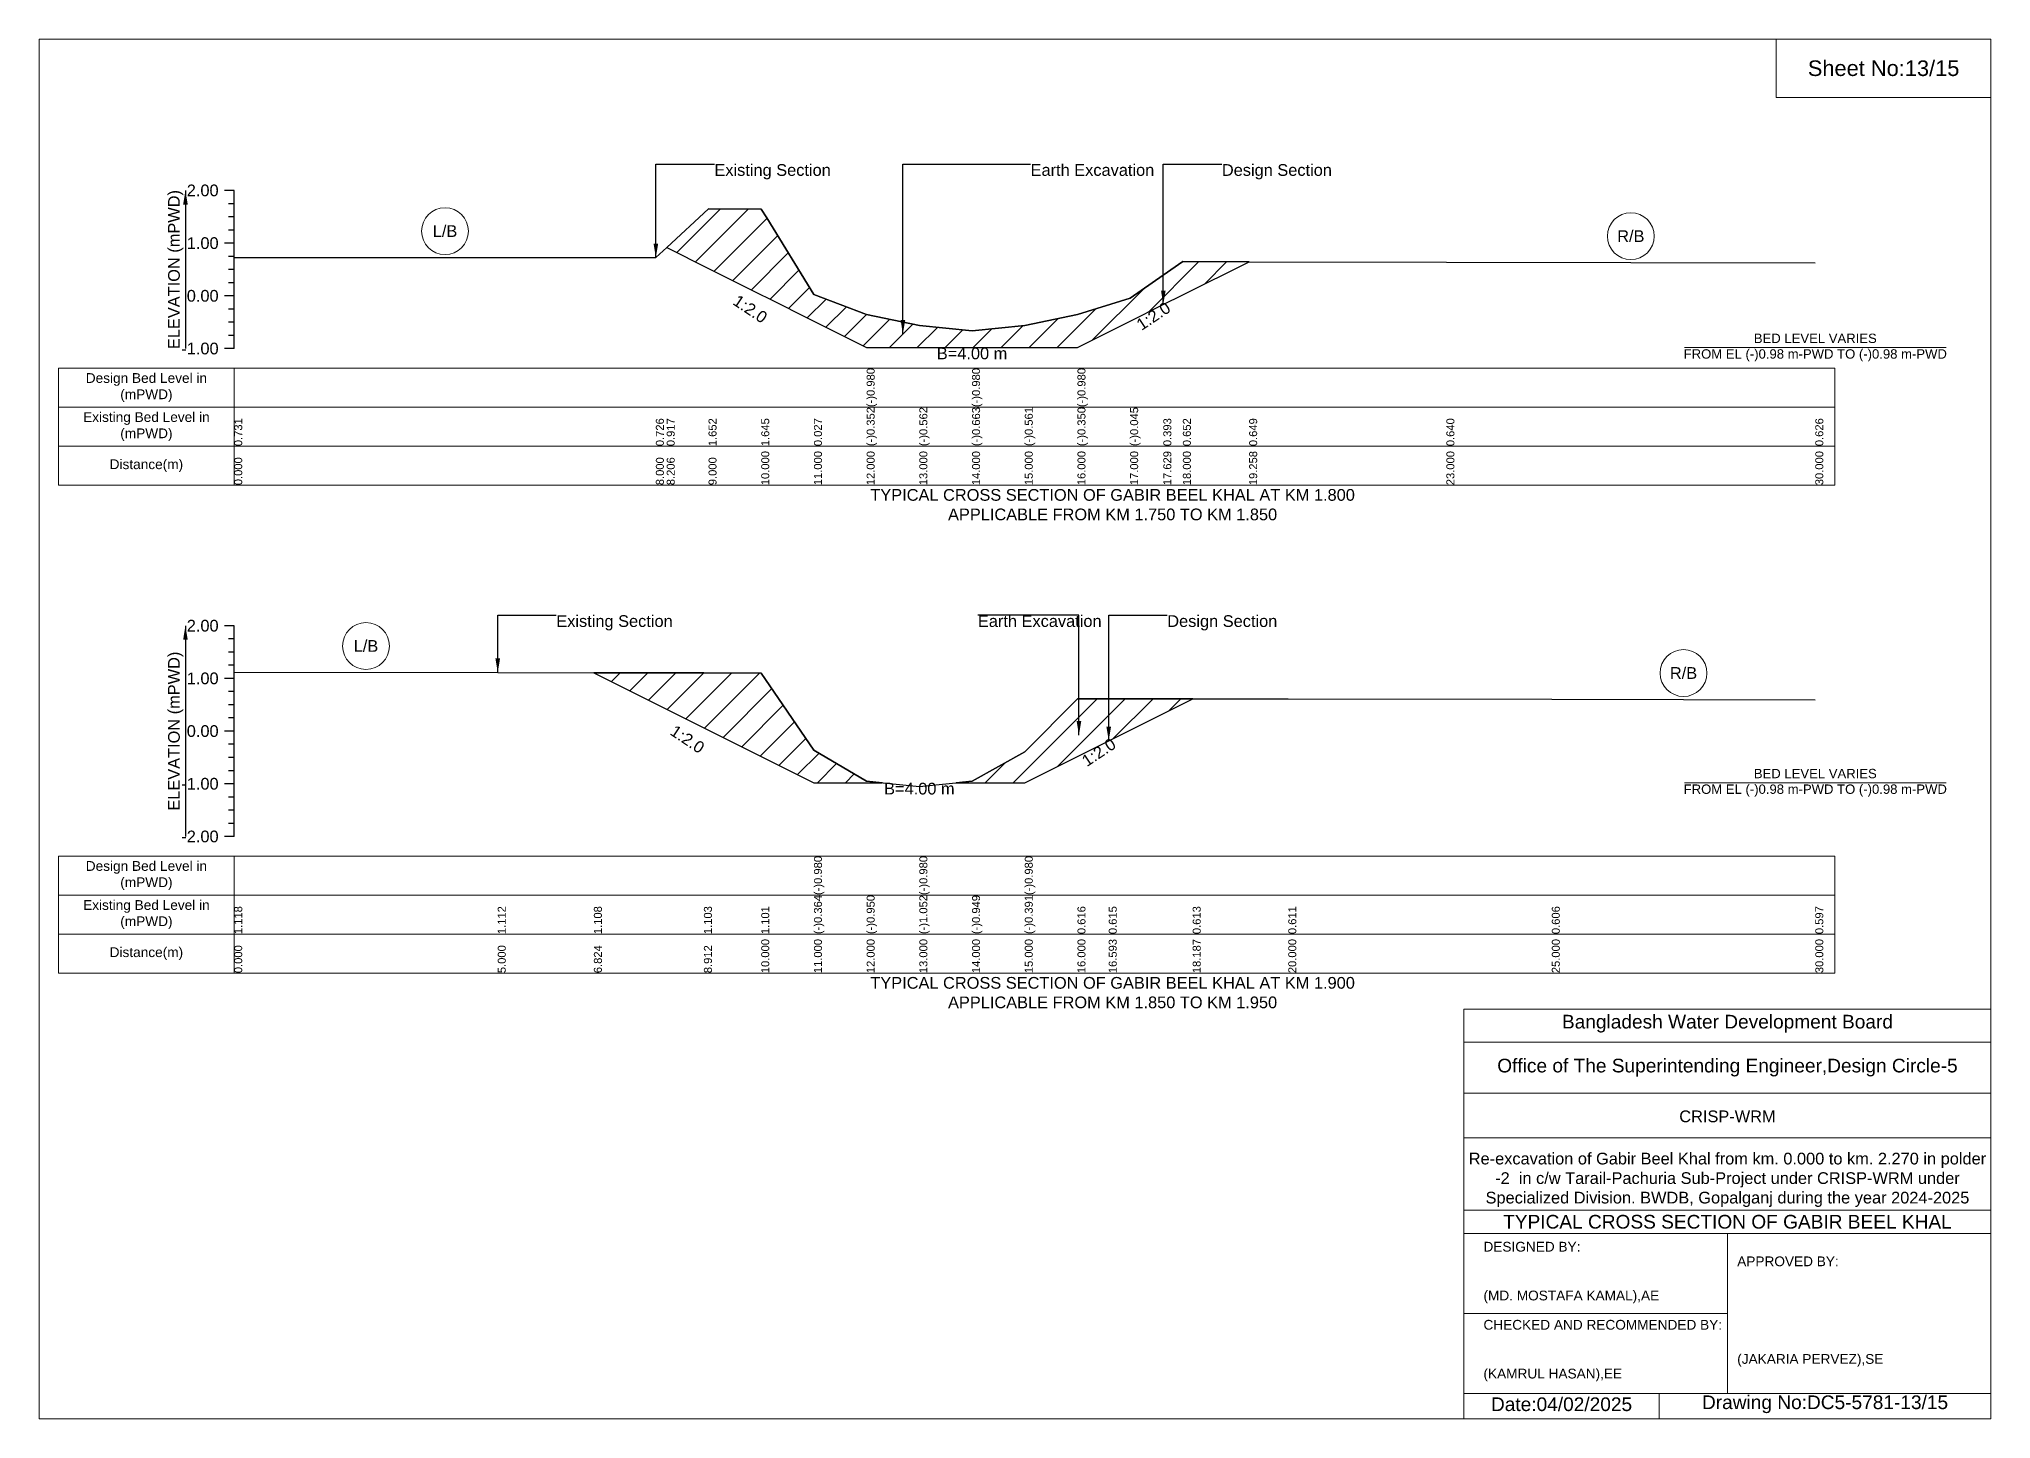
# Model space of a CAD drawing. Header units: inches. Extents: x 91000 to 258000, y -5656 to 6519.
# Drawn here: x 220000 to 228000, y -5656 to 0 of the extents above; entities that cross this region are included whole.
import ezdxf

# ---------------------------------------------------------------- set-up
doc = ezdxf.new("R2010")
doc.units = ezdxf.units.IN
doc.header["$LTSCALE"] = 7
doc.header["$MEASUREMENT"] = 0
for name, color, linetype, lineweight in [('Cross section Data Border', 7, 'Continuous', 9), ('Cross Section Labels', 7, 'Continuous', 9), ('Existing_Bed_Level for Xsection', 7, 'Continuous', 25)]:
    doc.layers.add(name, color=color, linetype=linetype, lineweight=lineweight)
doc.styles.get("Standard").update_dxf_attribs({"font": 'arial.ttf'})
doc.dimstyles.get("Standard").update_dxf_attribs({"dimtxt": 0.18, "dimasz": 0.18, "dimexe": 0.18, "dimexo": 0.0625, "dimgap": 0.09, "dimtad": 0, "dimtih": 1, "dimtoh": 1, "dimdec": 4, "dimzin": 0, "dimdsep": 46, "dimtxsty": 'Standard', "dimcen": 0.09, "dimadec": 0, "dimazin": 0, "dimtfac": 1, "dimtdec": 4, "dimtofl": 0, "dimtmove": 0, "dimatfit": 3, "dimfxl": 1, "dimtolj": 1, "dimtzin": 0, "dimarcsym": 0})

msp = doc.modelspace()

# ---------------------------------------------------------------- hatches: boundary and pattern name
at = {"layer": 'Existing_Bed_Level for Xsection'}
h = msp.add_hatch(dxfattribs=at)
h.set_pattern_fill('ANSI31', color=256, scale=648, style=0)
h.paths.add_polyline_path([(222572.5, -854.7), (222744, -940.5), (222960, -1048.5), (222982.3, -1059.6), (223176, -1156.5), (223392, -1264.5), (223608, -1264.5), (223824, -1264.5), (224040, -1264.5), (224256, -1264.5), (224472, -1156.5), (224607.9, -1088.5), (224688, -1048.5), (224959.7, -912.6), (224688, -912), (224607.9, -967.8), (224472, -1062.5), (224256, -1128.4), (224040, -1174), (223824, -1196), (223608, -1174.2), (223392, -1128.8), (223176, -1047), (222982.3, -733.5), (222960, -697.5), (222744, -696)])
h = msp.add_hatch(dxfattribs=at)
h.set_pattern_fill('ANSI31', color=256, scale=648, style=0)
h.paths.add_polyline_path([(222274, -2597.4), (222725, -2822.9), (222960, -2940.4), (223176, -3048.4), (223392, -3048.4), (223455.5, -3048.4), (223392, -3042), (223176, -2915.4), (222960, -2599), (222725, -2598.4)])
h = msp.add_hatch(dxfattribs=at)
h.set_pattern_fill('ANSI31', color=256, scale=648, style=0)
h.paths.add_polyline_path([(223759, -3048.4), (223824, -3048.4), (224040, -3048.4), (224256, -2940.4), (224384.1, -2876.4), (224728.3, -2704.3), (224384.1, -2703.9), (224256, -2703.7), (224040, -2921.2), (223824, -3041.8)])

# ---------------------------------------------------------------- linework, layer by layer
at = {"layer": 'Cross section Data Border'}
for points in [[(220080, -1348.8), (227360, -1348.8), (227360, -1828.8), (220080, -1828.8)], [(220080, -3348.8), (227360, -3348.8), (227360, -3828.8), (220080, -3828.8)]]:
    msp.add_lwpolyline(points, close=True, dxfattribs=at)
for points in [[(220800, -1348.8), (220800, -1828.8)], [(220080, -1508.8), (227360, -1508.8)], [(220080, -1668.8), (227360, -1668.8)], [(220800, -3348.8), (220800, -3828.8)], [(220080, -3508.8), (227360, -3508.8)], [(220080, -3668.8), (227360, -3668.8)]]:
    msp.add_lwpolyline(points, dxfattribs=at)
at = {"layer": 'Cross Section Labels'}
for points in [[(220000, 0), (228000, 0), (228000, -5656), (220000, -5656)], [(227120, 0), (228000, 0), (228000, -240), (227120, -240)]]:
    msp.add_lwpolyline(points, close=True, dxfattribs=at)
for points in [[(226744.2, -1264.5), (227815.8, -1264.5)], [(226744.2, -3048.4), (227815.8, -3048.4)], [(225840, -5656), (225840, -3976), (228000, -3976)], [(225840, -4112), (228000, -4112)], [(225840, -4320), (228000, -4320)], [(225840, -4504), (228000, -4504)], [(225840, -4800), (228000, -4800)], [(225840, -4896), (228000, -4896)], [(226920, -4896), (226920, -5552)], [(225840, -5224), (226920, -5224)], [(225840, -5552), (228000, -5552)], [(226640, -5552), (226640, -5656)]]:
    msp.add_lwpolyline(points, dxfattribs=at)
for centre in [(221664, -787.4), (226524, -808.1), (221340, -2487.9), (226740, -2598.8)]:
    msp.add_circle(centre, 96, dxfattribs=at)
at = {"layer": 'Existing_Bed_Level for Xsection'}
for points in [[(220800, -620.8), (220760, -620.8)], [(220800, -1268.8), (220800, -1052.8), (220800, -836.8), (220800, -620.8)], [(220800, -674.8), (220776, -674.8)], [(220800, -894.9), (222528, -896), (222572.5, -854.7), (222744, -696), (222960, -697.5), (222982.3, -733.5), (223176, -1047), (223392, -1128.8), (223392, -1128.8), (223608, -1174.2), (223824, -1196), (223824, -1196), (224040, -1174), (224256, -1128.4), (224256, -1128.4), (224472, -1062.5), (224607.9, -967.8), (224688, -912), (224959.7, -912.6), (225768, -914.6), (227280, -917.6)], [(220800, -728.8), (220776, -728.8)], [(220800, -782.8), (220776, -782.8)], [(220800, -836.8), (220760, -836.8)], [(220800, -890.8), (220776, -890.8)], [(220800, -944.8), (220776, -944.8)], [(220800, -998.8), (220776, -998.8)], [(220800, -1052.8), (220760, -1052.8)], [(220800, -1106.8), (220776, -1106.8)], [(220800, -1160.8), (220776, -1160.8)], [(220800, -1268.8), (220760, -1268.8)], [(220800, -1214.8), (220776, -1214.8)], [(220800, -2404.8), (220760, -2404.8)], [(220800, -2458.8), (220776, -2458.8)], [(220800, -3268.8), (220800, -3052.8), (220800, -2836.8), (220800, -2620.8), (220800, -2404.8)], [(220800, -2512.8), (220776, -2512.8)], [(220800, -2620.8), (220760, -2620.8)], [(220800, -2566.8), (220776, -2566.8)], [(220800, -2595.3), (221880, -2596.6), (222274, -2597.4), (222725, -2598.4), (222960, -2599), (223176, -2915.4), (223176, -2915.4), (223392, -3042), (223608, -3064), (223608, -3064), (223824, -3041.8), (224040, -2921.2), (224040, -2921.2), (224256, -2703.7), (224384.1, -2703.9), (224728.3, -2704.3), (225120, -2704.8), (226200, -2705.9), (227280, -2707.8)], [(220800, -2674.8), (220776, -2674.8)], [(220800, -2728.8), (220776, -2728.8)], [(220800, -2782.8), (220776, -2782.8)], [(220800, -2836.8), (220760, -2836.8)], [(220800, -2890.8), (220776, -2890.8)], [(220800, -2944.8), (220776, -2944.8)], [(220800, -2998.8), (220776, -2998.8)], [(220800, -3052.8), (220760, -3052.8)], [(220800, -3106.8), (220776, -3106.8)], [(220800, -3160.8), (220776, -3160.8)], [(220800, -3268.8), (220760, -3268.8)], [(220800, -3214.8), (220776, -3214.8)]]:
    msp.add_lwpolyline(points, dxfattribs=at)
for points in [[(222572.5, -854.7), (222744, -940.5), (222960, -1048.5), (222982.3, -1059.6), (223176, -1156.5), (223392, -1264.5), (223392, -1264.5), (223608, -1264.5), (223824, -1264.5), (223824, -1264.5), (224040, -1264.5), (224256, -1264.5), (224256, -1264.5), (224472, -1156.5), (224607.9, -1088.5), (224688, -1048.5), (224959.7, -912.6), (224959.7, -912.6), (224959.7, -912.6), (224688, -912), (224607.9, -967.8), (224472, -1062.5), (224256, -1128.4), (224256, -1128.4), (224040, -1174), (223824, -1196), (223824, -1196), (223608, -1174.2), (223392, -1128.8), (223392, -1128.8), (223176, -1047), (222982.3, -733.5), (222960, -697.5), (222744, -696)], [(222274, -2597.4), (222274, -2597.4), (222725, -2822.9), (222960, -2940.4), (223176, -3048.4), (223176, -3048.4), (223392, -3048.4), (223455.5, -3048.4), (223392, -3042), (223176, -2915.4), (223176, -2915.4), (222960, -2599), (222725, -2598.4), (222274, -2597.4)], [(223759, -3048.4), (223824, -3048.4), (224040, -3048.4), (224040, -3048.4), (224256, -2940.4), (224384.1, -2876.4), (224728.3, -2704.3), (224384.1, -2703.9), (224256, -2703.7), (224040, -2921.2), (224040, -2921.2), (223824, -3041.8)]]:
    msp.add_lwpolyline(points, close=True, dxfattribs=at)

# ---------------------------------------------------------------- texts
at = {"layer": 'Cross section Data Border', "char_height": 40, "width": 640, "attachment_point": 5}
for s, insert in [('Design Bed Level in (mPWD)', (220440, -1428.8)), ('Existing Bed Level in (mPWD)', (220440, -1588.8)), ('Distance(m)', (220440, -1748.8)), ('Design Bed Level in (mPWD)', (220440, -3428.8)), ('Existing Bed Level in (mPWD)', (220440, -3588.8)), ('Distance(m)', (220440, -3748.8))]:
    msp.add_mtext(s, dxfattribs=dict(at, insert=insert))
at = {"layer": 'Cross Section Labels'}
for s, insert, char_height, attachment_point in [('Sheet No:13/15', (227560, -120), 64, 5), ('Existing Section', (222768, -512.8), 48, 1), ('Earth Excavation', (224064, -512.8), 48, 1), ('Design Section', (224847.9, -512.8), 48, 1), ('L/B', (221664, -787.4), 48, 5), ('R/B', (226524, -808.1), 48, 5), ('B=4.00 m', (223824, -1264.5), 48, 2), ('BED LEVEL VARIES ^JFROM EL (-)0.98 m-PWD TO (-)0.98 m-PWD', (227280, -1264.5), 38.4, 5), ('TYPICAL CROSS SECTION OF GABIR BEEL KHAL AT KM 1.800^JAPPLICABLE FROM KM 1.750 TO KM 1.850', (224400, -1908.8), 48, 5), ('Existing Section', (222120, -2361.6), 48, 1), ('Earth Excavation', (223848, -2361.6), 48, 1), ('Design Section', (224624.1, -2361.6), 48, 1), ('L/B', (221340, -2487.9), 48, 5), ('R/B', (226740, -2598.8), 48, 5), ('BED LEVEL VARIES ^JFROM EL (-)0.98 m-PWD TO (-)0.98 m-PWD', (227280, -3048.4), 38.4, 5), ('B=4.00 m', (223608, -3048.4), 48, 2), ('TYPICAL CROSS SECTION OF GABIR BEEL KHAL AT KM 1.900^JAPPLICABLE FROM KM 1.850 TO KM 1.950', (224400, -3908.8), 48, 5), ('Bangladesh Water Development Board', (226920, -4036), 56, 5), ('Office of The Superintending Engineer,Design Circle-5', (226920, -4216), 56, 5)]:
    msp.add_mtext(s, dxfattribs=dict(at, insert=insert, char_height=char_height, attachment_point=attachment_point))
at = {"layer": 'Cross Section Labels', "char_height": 48, "attachment_point": 2}
for insert, rotation in [((222928.3, -1086.6), 326.30993), ((224553.9, -1115.5), 33.69007), ((222671, -2849.9), 326.30993), ((224330.1, -2903.4), 33.69007)]:
    msp.add_mtext('1:2.0', dxfattribs=dict(at, insert=insert, rotation=rotation))
at = {"layer": 'Cross Section Labels'}
for s, insert, char_height, width, attachment_point in [('CRISP-WRM', (226920, -4416), 48, 2240, 5), ('Re-excavation of Gabir Beel Khal from km. 0.000 to km. 2.270 in polder -2  in c/w Tarail-Pachuria Sub-Project under CRISP-WRM under Specialized Division. BWDB, Gopalganj during the year 2024-2025', (226920, -4676), 48, 2160, 5), ('TYPICAL CROSS SECTION OF GABIR BEEL KHAL', (226920, -4848), 56, 2240, 5), ('DESIGNED BY:^J^J^J(MD. MOSTAFA KAMAL),AE', (225920, -5056), 40, 1120, 4), ('APPROVED BY:^J^J^J^J^J^J(JAKARIA PERVEZ),SE', (226960, -5216), 40, 1120, 4), ('CHECKED AND RECOMMENDED BY:^J^J^J(KAMRUL HASAN),EE', (225920, -5376), 40, 1120, 4), ('Date:04/02/2025', (226240, -5596), 56, 1120, 5), ('Drawing No:DC5-5781-13/15', (227320, -5596), 56, 1760, 5)]:
    msp.add_mtext(s, dxfattribs=dict(at, insert=insert, char_height=char_height, width=width, attachment_point=attachment_point))
at = {"layer": 'Existing_Bed_Level for Xsection', "rotation": 90}
for s, insert, char_height, attachment_point in [('ELEVATION (mPWD)', (220560, -944.8), 48, 5), ('(-)0.980', (223392, -1508.8), 32.8, 1), ('(-)0.980', (223824, -1508.8), 32.8, 1), ('(-)0.980', (224256, -1508.8), 32.8, 1), ('(-)0.352', (223392, -1668.8), 32.8, 1), ('(-)0.562', (223608, -1668.8), 32.8, 1), ('(-)0.663', (223824, -1668.8), 32.8, 1), ('(-)0.561', (224040, -1668.8), 32.8, 1), ('(-)0.350', (224256, -1668.8), 32.8, 1), ('(-)0.045', (224472, -1668.8), 32.8, 1), ('0.731', (220800, -1668.8), 32.8, 1), ('0.726', (222528, -1668.8), 32.8, 1), ('0.917', (222572.5, -1668.8), 32.8, 1), ('1.652', (222744, -1668.8), 32.8, 1), ('1.645', (222960, -1668.8), 32.8, 1), ('0.027', (223176, -1668.8), 32.8, 1), ('0.393', (224607.9, -1668.8), 32.8, 1), ('0.652', (224688, -1668.8), 32.8, 1), ('0.649', (224959.7, -1668.8), 32.8, 1), ('0.640', (225768, -1668.8), 32.8, 1), ('0.626', (227280, -1668.8), 32.8, 1), ('0.000', (220800, -1828.8), 32.8, 1), ('8.000', (222528, -1828.8), 32.8, 1), ('8.206', (222572.5, -1828.8), 32.8, 1), ('9.000', (222744, -1828.8), 32.8, 1), ('10.000', (222960, -1828.8), 32.8, 1), ('11.000', (223176, -1828.8), 32.8, 1), ('12.000', (223392, -1828.8), 32.8, 1), ('13.000', (223608, -1828.8), 32.8, 1), ('14.000', (223824, -1828.8), 32.8, 1), ('15.000', (224040, -1828.8), 32.8, 1), ('16.000', (224256, -1828.8), 32.8, 1), ('17.000', (224472, -1828.8), 32.8, 1), ('17.629', (224607.9, -1828.8), 32.8, 1), ('18.000', (224688, -1828.8), 32.8, 1), ('19.258', (224959.7, -1828.8), 32.8, 1), ('23.000', (225768, -1828.8), 32.8, 1), ('30.000', (227280, -1828.8), 32.8, 1), ('ELEVATION (mPWD)', (220560, -2836.8), 48, 5), ('(-)0.980', (223176, -3508.8), 32.8, 1), ('(-)0.980', (223608, -3508.8), 32.8, 1), ('(-)0.980', (224040, -3508.8), 32.8, 1), ('(-)0.364', (223176, -3668.8), 32.8, 1), ('(-)0.950', (223392, -3668.8), 32.8, 1), ('(-)1.052', (223608, -3668.8), 32.8, 1), ('(-)0.949', (223824, -3668.8), 32.8, 1), ('(-)0.391', (224040, -3668.8), 32.8, 1), ('1.118', (220800, -3668.8), 32.8, 1), ('1.112', (221880, -3668.8), 32.8, 1), ('1.108', (222274, -3668.8), 32.8, 1), ('1.103', (222725, -3668.8), 32.8, 1), ('1.101', (222960, -3668.8), 32.8, 1), ('0.616', (224256, -3668.8), 32.8, 1), ('0.615', (224384.1, -3668.8), 32.8, 1), ('0.613', (224728.3, -3668.8), 32.8, 1), ('0.611', (225120, -3668.8), 32.8, 1), ('0.606', (226200, -3668.8), 32.8, 1), ('0.597', (227280, -3668.8), 32.8, 1), ('0.000', (220800, -3828.8), 32.8, 1), ('5.000', (221880, -3828.8), 32.8, 1), ('6.824', (222274, -3828.8), 32.8, 1), ('8.912', (222725, -3828.8), 32.8, 1), ('10.000', (222960, -3828.8), 32.8, 1), ('11.000', (223176, -3828.8), 32.8, 1), ('12.000', (223392, -3828.8), 32.8, 1), ('13.000', (223608, -3828.8), 32.8, 1), ('14.000', (223824, -3828.8), 32.8, 1), ('15.000', (224040, -3828.8), 32.8, 1), ('16.000', (224256, -3828.8), 32.8, 1), ('16.593', (224384.1, -3828.8), 32.8, 1), ('18.187', (224728.3, -3828.8), 32.8, 1), ('20.000', (225120, -3828.8), 32.8, 1), ('25.000', (226200, -3828.8), 32.8, 1), ('30.000', (227280, -3828.8), 32.8, 1)]:
    msp.add_mtext(s, dxfattribs=dict(at, insert=insert, char_height=char_height, attachment_point=attachment_point))
at = {"layer": 'Existing_Bed_Level for Xsection', "char_height": 48, "attachment_point": 6}
for s, insert in [('2.00', (220736, -620.8)), ('1.00', (220736, -836.8)), ('0.00', (220736, -1052.8)), ('-1.00', (220736, -1268.8)), ('2.00', (220736, -2404.8)), ('1.00', (220736, -2620.8)), ('0.00', (220736, -2836.8)), ('-1.00', (220736, -3052.8)), ('-2.00', (220736, -3268.8))]:
    msp.add_mtext(s, dxfattribs=dict(at, insert=insert))

# ---------------------------------------------------------------- leaders
at = {"layer": 'Cross Section Labels', "annotation_type": 0, "has_hookline": 1}
for points, hookline_direction, text_width in [([(222528, -896), (222528, -512.8), (222767.9, -512.8)], 0, 467.2), ([(223540.6, -1209.3), (223540.6, -512.8), (224063.9, -512.8)], 0, 497), ([(224607.9, -1088.5), (224607.9, -512.8), (224847.8, -512.8)], 0, 441.2), ([(221880, -2596.6), (221880, -2361.6), (222119.9, -2361.6)], 0, 467.2), ([(224262.1, -2852.9), (224262.1, -2361.6), (223848.1, -2361.6)], 1, 497), ([(224384.1, -2876.4), (224384.1, -2361.6), (224624.1, -2361.6)], 0, 441.2)]:
    msp.add_leader(points, dimstyle='Standard', override={"dimasz": 57.6}, dxfattribs=dict(at, hookline_direction=hookline_direction, text_width=text_width))
at = {"layer": 'Existing_Bed_Level for Xsection'}
for points in [[(220600, -620.8), (220600, -1268.8)], [(220600, -2404.8), (220600, -3268.8)]]:
    msp.add_leader(points, dimstyle='Standard', override={"dimasz": 57.6}, dxfattribs=at)

doc.saveas('drawing.dxf')
